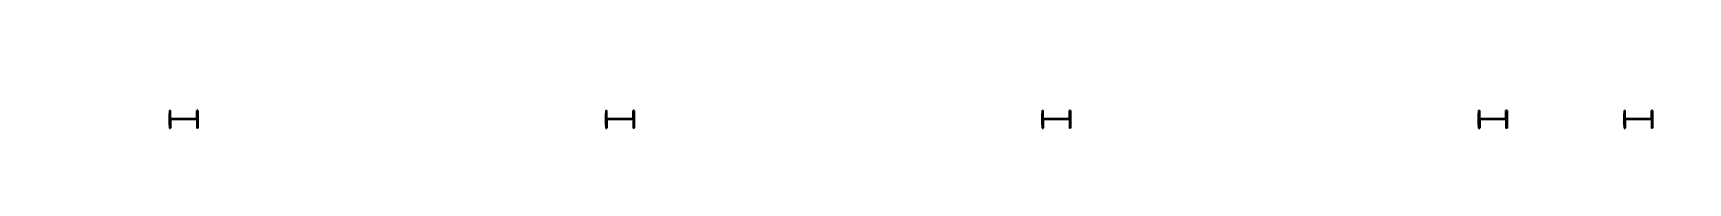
# Model space of a CAD drawing. Extents: x 0 to 768453, y -150 to 32537.
# Drawn here: x 137511 to 165953, y -150 to 537 of the extents above; entities that cross this region are included whole.
import ezdxf
from ezdxf.enums import TextEntityAlignment as Align

# ---------------------------------------------------------------- set-up
doc = ezdxf.new("R2010")
doc.units = 0

msp = doc.modelspace()

# ---------------------------------------------------------------- linework, layer by layer
at = {"layer": 'C1'}
for p, q in [((139856, 150), (139856, -150)), ((139856, 150), (139874, 150)), ((139856, 150, 3330), (139856, -150, 3330)), ((139856, 150, 3330), (139874, 150, 3330)), ((139856, 150, 6460), (139856, -150, 6460)), ((139856, 150, 6460), (139874, 150, 6460)), ((139874, 5.5), (139874, 150)), ((139874, 5.5, 3330), (139874, 150, 3330)), ((139874, 5.5, 6460), (139874, 150, 6460)), ((140326, 5.5), (139874, 5.5)), ((139874, 5.5), (139874, 5.5)), ((139874, 5.5), (139874, 5.5)), ((139874, 5.5), (139874, 5.5)), ((140326, 5.5, 3330), (139874, 5.5, 3330)), ((139874, 5.5, 3330), (139874, 5.5, 3330)), ((139874, 5.5, 3330), (139874, 5.5, 3330)), ((139874, 5.5, 3330), (139874, 5.5, 3330)), ((140326, 5.5, 6460), (139874, 5.5, 6460)), ((139874, 5.5, 6460), (139874, 5.5, 6460)), ((139874, 5.5, 6460), (139874, 5.5, 6460)), ((139874, 5.5, 6460), (139874, 5.5, 6460)), ((140326, 5.5), (140326, 150)), ((140344, 150), (140326, 150)), ((140326, 5.5, 3330), (140326, 150, 3330)), ((140344, 150, 3330), (140326, 150, 3330)), ((140326, 5.5, 6460), (140326, 150, 6460)), ((140344, 150, 6460), (140326, 150, 6460)), ((140326, 5.5), (140326, 5.5)), ((140326, 5.5), (140326, 5.5)), ((140326, 5.5), (140326, 5.5)), ((140326, 5.5, 3330), (140326, 5.5, 3330)), ((140326, 5.5, 3330), (140326, 5.5, 3330)), ((140326, 5.5, 3330), (140326, 5.5, 3330)), ((140326, 5.5, 6460), (140326, 5.5, 6460)), ((140326, 5.5, 6460), (140326, 5.5, 6460)), ((140326, 5.5, 6460), (140326, 5.5, 6460)), ((140344, 150), (140344, -150)), ((140344, 150, 3330), (140344, -150, 3330)), ((140344, 150, 6460), (140344, -150, 6460)), ((147356, 150), (147356, -150)), ((147356, 150), (147374, 150)), ((147356, 150, 3330), (147356, -150, 3330)), ((147356, 150, 3330), (147374, 150, 3330)), ((147356, 150, 6460), (147356, -150, 6460)), ((147356, 150, 6460), (147374, 150, 6460)), ((147374, 5.5), (147374, 150)), ((147374, 5.5, 3330), (147374, 150, 3330)), ((147374, 5.5, 6460), (147374, 150, 6460)), ((147826, 5.5), (147374, 5.5)), ((147374, 5.5), (147374, 5.5)), ((147374, 5.5), (147374, 5.5)), ((147374, 5.5), (147374, 5.5)), ((147826, 5.5, 3330), (147374, 5.5, 3330)), ((147374, 5.5, 3330), (147374, 5.5, 3330)), ((147374, 5.5, 3330), (147374, 5.5, 3330)), ((147374, 5.5, 3330), (147374, 5.5, 3330)), ((147826, 5.5, 6460), (147374, 5.5, 6460)), ((147374, 5.5, 6460), (147374, 5.5, 6460)), ((147374, 5.5, 6460), (147374, 5.5, 6460)), ((147374, 5.5, 6460), (147374, 5.5, 6460)), ((147826, 5.5), (147826, 150)), ((147844, 150), (147826, 150)), ((147826, 5.5, 3330), (147826, 150, 3330)), ((147844, 150, 3330), (147826, 150, 3330)), ((147826, 5.5, 6460), (147826, 150, 6460)), ((147844, 150, 6460), (147826, 150, 6460)), ((147826, 5.5), (147826, 5.5)), ((147826, 5.5), (147826, 5.5)), ((147826, 5.5), (147826, 5.5)), ((147826, 5.5, 3330), (147826, 5.5, 3330)), ((147826, 5.5, 3330), (147826, 5.5, 3330)), ((147826, 5.5, 3330), (147826, 5.5, 3330)), ((147826, 5.5, 6460), (147826, 5.5, 6460)), ((147826, 5.5, 6460), (147826, 5.5, 6460)), ((147826, 5.5, 6460), (147826, 5.5, 6460)), ((147844, 150), (147844, -150)), ((147844, 150, 3330), (147844, -150, 3330)), ((147844, 150, 6460), (147844, -150, 6460)), ((154856, 150), (154856, -150)), ((154856, 150), (154874, 150)), ((154856, 150, 3330), (154856, -150, 3330)), ((154856, 150, 3330), (154874, 150, 3330)), ((154856, 150, 6460), (154856, -150, 6460)), ((154856, 150, 6460), (154874, 150, 6460)), ((154874, 5.5), (154874, 150)), ((154874, 5.5, 3330), (154874, 150, 3330)), ((154874, 5.5, 6460), (154874, 150, 6460)), ((155326, 5.5), (154874, 5.5)), ((154874, 5.5), (154874, 5.5)), ((154874, 5.5), (154874, 5.5)), ((154874, 5.5), (154874, 5.5)), ((155326, 5.5, 3330), (154874, 5.5, 3330)), ((154874, 5.5, 3330), (154874, 5.5, 3330)), ((154874, 5.5, 3330), (154874, 5.5, 3330)), ((154874, 5.5, 3330), (154874, 5.5, 3330)), ((155326, 5.5, 6460), (154874, 5.5, 6460)), ((154874, 5.5, 6460), (154874, 5.5, 6460)), ((154874, 5.5, 6460), (154874, 5.5, 6460)), ((154874, 5.5, 6460), (154874, 5.5, 6460)), ((155326, 5.5), (155326, 150)), ((155344, 150), (155326, 150)), ((155326, 5.5, 3330), (155326, 150, 3330)), ((155344, 150, 3330), (155326, 150, 3330)), ((155326, 5.5, 6460), (155326, 150, 6460)), ((155344, 150, 6460), (155326, 150, 6460)), ((155326, 5.5), (155326, 5.5)), ((155326, 5.5), (155326, 5.5)), ((155326, 5.5), (155326, 5.5)), ((155326, 5.5, 3330), (155326, 5.5, 3330)), ((155326, 5.5, 3330), (155326, 5.5, 3330)), ((155326, 5.5, 3330), (155326, 5.5, 3330)), ((155326, 5.5, 6460), (155326, 5.5, 6460)), ((155326, 5.5, 6460), (155326, 5.5, 6460)), ((155326, 5.5, 6460), (155326, 5.5, 6460)), ((155344, 150), (155344, -150)), ((155344, 150, 3330), (155344, -150, 3330)), ((155344, 150, 6460), (155344, -150, 6460)), ((162356, 150), (162356, -150)), ((162356, 150), (162374, 150)), ((162356, 150, 3330), (162356, -150, 3330)), ((162356, 150, 3330), (162374, 150, 3330)), ((162356, 150, 6460), (162356, -150, 6460)), ((162356, 150, 6460), (162374, 150, 6460)), ((162374, 5.5), (162374, 150)), ((162374, 5.5, 3330), (162374, 150, 3330)), ((162374, 5.5, 6460), (162374, 150, 6460)), ((162826, 5.5), (162374, 5.5)), ((162374, 5.5), (162374, 5.5)), ((162374, 5.5), (162374, 5.5)), ((162374, 5.5), (162374, 5.5)), ((162826, 5.5, 3330), (162374, 5.5, 3330)), ((162374, 5.5, 3330), (162374, 5.5, 3330)), ((162374, 5.5, 3330), (162374, 5.5, 3330)), ((162374, 5.5, 3330), (162374, 5.5, 3330)), ((162826, 5.5, 6460), (162374, 5.5, 6460)), ((162374, 5.5, 6460), (162374, 5.5, 6460)), ((162374, 5.5, 6460), (162374, 5.5, 6460)), ((162374, 5.5, 6460), (162374, 5.5, 6460)), ((162826, 5.5), (162826, 150)), ((162844, 150), (162826, 150)), ((162826, 5.5, 3330), (162826, 150, 3330)), ((162844, 150, 3330), (162826, 150, 3330)), ((162826, 5.5, 6460), (162826, 150, 6460)), ((162844, 150, 6460), (162826, 150, 6460)), ((162826, 5.5), (162826, 5.5)), ((162826, 5.5), (162826, 5.5)), ((162826, 5.5), (162826, 5.5)), ((162826, 5.5, 3330), (162826, 5.5, 3330)), ((162826, 5.5, 3330), (162826, 5.5, 3330)), ((162826, 5.5, 3330), (162826, 5.5, 3330)), ((162826, 5.5, 6460), (162826, 5.5, 6460)), ((162826, 5.5, 6460), (162826, 5.5, 6460)), ((162826, 5.5, 6460), (162826, 5.5, 6460)), ((162844, 150), (162844, -150)), ((162844, 150, 3330), (162844, -150, 3330)), ((162844, 150, 6460), (162844, -150, 6460)), ((164856, 150), (164856, -150)), ((164856, 150), (164874, 150)), ((164856, 150, 3330), (164856, -150, 3330)), ((164856, 150, 3330), (164874, 150, 3330)), ((164856, 150, 6460), (164856, -150, 6460)), ((164856, 150, 6460), (164874, 150, 6460)), ((164874, 5.5), (164874, 150)), ((164874, 5.5, 3330), (164874, 150, 3330)), ((164874, 5.5, 6460), (164874, 150, 6460)), ((165326, 5.5), (164874, 5.5)), ((164874, 5.5), (164874, 5.5)), ((164874, 5.5), (164874, 5.5)), ((164874, 5.5), (164874, 5.5)), ((165326, 5.5, 3330), (164874, 5.5, 3330)), ((164874, 5.5, 3330), (164874, 5.5, 3330)), ((164874, 5.5, 3330), (164874, 5.5, 3330)), ((164874, 5.5, 3330), (164874, 5.5, 3330)), ((165326, 5.5, 6460), (164874, 5.5, 6460)), ((164874, 5.5, 6460), (164874, 5.5, 6460)), ((164874, 5.5, 6460), (164874, 5.5, 6460)), ((164874, 5.5, 6460), (164874, 5.5, 6460)), ((165326, 5.5), (165326, 150)), ((165344, 150), (165326, 150)), ((165326, 5.5, 3330), (165326, 150, 3330)), ((165344, 150, 3330), (165326, 150, 3330)), ((165326, 5.5, 6460), (165326, 150, 6460)), ((165344, 150, 6460), (165326, 150, 6460)), ((165326, 5.5), (165326, 5.5)), ((165326, 5.5), (165326, 5.5)), ((165326, 5.5), (165326, 5.5)), ((165326, 5.5, 3330), (165326, 5.5, 3330)), ((165326, 5.5, 3330), (165326, 5.5, 3330)), ((165326, 5.5, 3330), (165326, 5.5, 3330)), ((165326, 5.5, 6460), (165326, 5.5, 6460)), ((165326, 5.5, 6460), (165326, 5.5, 6460)), ((165326, 5.5, 6460), (165326, 5.5, 6460)), ((165344, 150), (165344, -150)), ((165344, 150, 3330), (165344, -150, 3330)), ((165344, 150, 6460), (165344, -150, 6460)), ((139856, -150), (139874, -150)), ((139856, -150, 3330), (139874, -150, 3330)), ((139856, -150, 6460), (139874, -150, 6460)), ((140326, -5.5), (139874, -5.5)), ((139874, -5.5), (139874, -5.5)), ((139874, -5.5), (139874, -5.5)), ((139874, -5.5), (139874, -5.5)), ((139874, -5.5), (139874, -150)), ((140326, -5.5, 3330), (139874, -5.5, 3330)), ((139874, -5.5, 3330), (139874, -5.5, 3330)), ((139874, -5.5, 3330), (139874, -5.5, 3330)), ((139874, -5.5, 3330), (139874, -5.5, 3330)), ((139874, -5.5, 3330), (139874, -150, 3330)), ((140326, -5.5, 6460), (139874, -5.5, 6460)), ((139874, -5.5, 6460), (139874, -5.5, 6460)), ((139874, -5.5, 6460), (139874, -5.5, 6460)), ((139874, -5.5, 6460), (139874, -5.5, 6460)), ((139874, -5.5, 6460), (139874, -150, 6460)), ((140326, -5.5), (140326, -5.5)), ((140326, -5.5), (140326, -5.5)), ((140326, -5.5), (140326, -5.5)), ((140326, -5.5), (140326, -150)), ((140326, -5.5, 3330), (140326, -5.5, 3330)), ((140326, -5.5, 3330), (140326, -5.5, 3330)), ((140326, -5.5, 3330), (140326, -5.5, 3330)), ((140326, -5.5, 3330), (140326, -150, 3330)), ((140326, -5.5, 6460), (140326, -5.5, 6460)), ((140326, -5.5, 6460), (140326, -5.5, 6460)), ((140326, -5.5, 6460), (140326, -5.5, 6460)), ((140326, -5.5, 6460), (140326, -150, 6460)), ((140344, -150), (140326, -150)), ((140344, -150, 3330), (140326, -150, 3330)), ((140344, -150, 6460), (140326, -150, 6460)), ((147356, -150), (147374, -150)), ((147356, -150, 3330), (147374, -150, 3330)), ((147356, -150, 6460), (147374, -150, 6460)), ((147826, -5.5), (147374, -5.5)), ((147374, -5.5), (147374, -5.5)), ((147374, -5.5), (147374, -5.5)), ((147374, -5.5), (147374, -5.5)), ((147374, -5.5), (147374, -150)), ((147826, -5.5, 3330), (147374, -5.5, 3330)), ((147374, -5.5, 3330), (147374, -5.5, 3330)), ((147374, -5.5, 3330), (147374, -5.5, 3330)), ((147374, -5.5, 3330), (147374, -5.5, 3330)), ((147374, -5.5, 3330), (147374, -150, 3330)), ((147826, -5.5, 6460), (147374, -5.5, 6460)), ((147374, -5.5, 6460), (147374, -5.5, 6460)), ((147374, -5.5, 6460), (147374, -5.5, 6460)), ((147374, -5.5, 6460), (147374, -5.5, 6460)), ((147374, -5.5, 6460), (147374, -150, 6460)), ((147826, -5.5), (147826, -5.5)), ((147826, -5.5), (147826, -5.5)), ((147826, -5.5), (147826, -5.5)), ((147826, -5.5), (147826, -150)), ((147826, -5.5, 3330), (147826, -5.5, 3330)), ((147826, -5.5, 3330), (147826, -5.5, 3330)), ((147826, -5.5, 3330), (147826, -5.5, 3330)), ((147826, -5.5, 3330), (147826, -150, 3330)), ((147826, -5.5, 6460), (147826, -5.5, 6460)), ((147826, -5.5, 6460), (147826, -5.5, 6460)), ((147826, -5.5, 6460), (147826, -5.5, 6460)), ((147826, -5.5, 6460), (147826, -150, 6460)), ((147844, -150), (147826, -150)), ((147844, -150, 3330), (147826, -150, 3330)), ((147844, -150, 6460), (147826, -150, 6460)), ((154856, -150), (154874, -150)), ((154856, -150, 3330), (154874, -150, 3330)), ((154856, -150, 6460), (154874, -150, 6460)), ((155326, -5.5), (154874, -5.5)), ((154874, -5.5), (154874, -5.5)), ((154874, -5.5), (154874, -5.5)), ((154874, -5.5), (154874, -5.5)), ((154874, -5.5), (154874, -150)), ((155326, -5.5, 3330), (154874, -5.5, 3330)), ((154874, -5.5, 3330), (154874, -5.5, 3330)), ((154874, -5.5, 3330), (154874, -5.5, 3330)), ((154874, -5.5, 3330), (154874, -5.5, 3330)), ((154874, -5.5, 3330), (154874, -150, 3330)), ((155326, -5.5, 6460), (154874, -5.5, 6460)), ((154874, -5.5, 6460), (154874, -5.5, 6460)), ((154874, -5.5, 6460), (154874, -5.5, 6460)), ((154874, -5.5, 6460), (154874, -5.5, 6460)), ((154874, -5.5, 6460), (154874, -150, 6460)), ((155326, -5.5), (155326, -5.5)), ((155326, -5.5), (155326, -5.5)), ((155326, -5.5), (155326, -5.5)), ((155326, -5.5), (155326, -150)), ((155326, -5.5, 3330), (155326, -5.5, 3330)), ((155326, -5.5, 3330), (155326, -5.5, 3330)), ((155326, -5.5, 3330), (155326, -5.5, 3330)), ((155326, -5.5, 3330), (155326, -150, 3330)), ((155326, -5.5, 6460), (155326, -5.5, 6460)), ((155326, -5.5, 6460), (155326, -5.5, 6460)), ((155326, -5.5, 6460), (155326, -5.5, 6460)), ((155326, -5.5, 6460), (155326, -150, 6460)), ((155344, -150), (155326, -150)), ((155344, -150, 3330), (155326, -150, 3330)), ((155344, -150, 6460), (155326, -150, 6460)), ((162356, -150), (162374, -150)), ((162356, -150, 3330), (162374, -150, 3330)), ((162356, -150, 6460), (162374, -150, 6460)), ((162826, -5.5), (162374, -5.5)), ((162374, -5.5), (162374, -5.5)), ((162374, -5.5), (162374, -5.5)), ((162374, -5.5), (162374, -5.5)), ((162374, -5.5), (162374, -150)), ((162826, -5.5, 3330), (162374, -5.5, 3330)), ((162374, -5.5, 3330), (162374, -5.5, 3330)), ((162374, -5.5, 3330), (162374, -5.5, 3330)), ((162374, -5.5, 3330), (162374, -5.5, 3330)), ((162374, -5.5, 3330), (162374, -150, 3330)), ((162826, -5.5, 6460), (162374, -5.5, 6460)), ((162374, -5.5, 6460), (162374, -5.5, 6460)), ((162374, -5.5, 6460), (162374, -5.5, 6460)), ((162374, -5.5, 6460), (162374, -5.5, 6460)), ((162374, -5.5, 6460), (162374, -150, 6460)), ((162826, -5.5), (162826, -5.5)), ((162826, -5.5), (162826, -5.5)), ((162826, -5.5), (162826, -5.5)), ((162826, -5.5), (162826, -150)), ((162826, -5.5, 3330), (162826, -5.5, 3330)), ((162826, -5.5, 3330), (162826, -5.5, 3330)), ((162826, -5.5, 3330), (162826, -5.5, 3330)), ((162826, -5.5, 3330), (162826, -150, 3330)), ((162826, -5.5, 6460), (162826, -5.5, 6460)), ((162826, -5.5, 6460), (162826, -5.5, 6460)), ((162826, -5.5, 6460), (162826, -5.5, 6460)), ((162826, -5.5, 6460), (162826, -150, 6460)), ((162844, -150), (162826, -150)), ((162844, -150, 3330), (162826, -150, 3330)), ((162844, -150, 6460), (162826, -150, 6460)), ((164856, -150), (164874, -150)), ((164856, -150, 3330), (164874, -150, 3330)), ((164856, -150, 6460), (164874, -150, 6460)), ((165326, -5.5), (164874, -5.5)), ((164874, -5.5), (164874, -5.5)), ((164874, -5.5), (164874, -5.5)), ((164874, -5.5), (164874, -5.5)), ((164874, -5.5), (164874, -150)), ((165326, -5.5, 3330), (164874, -5.5, 3330)), ((164874, -5.5, 3330), (164874, -5.5, 3330)), ((164874, -5.5, 3330), (164874, -5.5, 3330)), ((164874, -5.5, 3330), (164874, -5.5, 3330)), ((164874, -5.5, 3330), (164874, -150, 3330)), ((165326, -5.5, 6460), (164874, -5.5, 6460)), ((164874, -5.5, 6460), (164874, -5.5, 6460)), ((164874, -5.5, 6460), (164874, -5.5, 6460)), ((164874, -5.5, 6460), (164874, -5.5, 6460)), ((164874, -5.5, 6460), (164874, -150, 6460)), ((165326, -5.5), (165326, -5.5)), ((165326, -5.5), (165326, -5.5)), ((165326, -5.5), (165326, -5.5)), ((165326, -5.5), (165326, -150)), ((165326, -5.5, 3330), (165326, -5.5, 3330)), ((165326, -5.5, 3330), (165326, -5.5, 3330)), ((165326, -5.5, 3330), (165326, -5.5, 3330)), ((165326, -5.5, 3330), (165326, -150, 3330)), ((165326, -5.5, 6460), (165326, -5.5, 6460)), ((165326, -5.5, 6460), (165326, -5.5, 6460)), ((165326, -5.5, 6460), (165326, -5.5, 6460)), ((165326, -5.5, 6460), (165326, -150, 6460)), ((165344, -150), (165326, -150)), ((165344, -150, 3330), (165326, -150, 3330)), ((165344, -150, 6460), (165326, -150, 6460))]:
    msp.add_line(p, q, dxfattribs=at)
at = {"layer": 'G41', "extrusion": (-1, 0, 0)}
for p, q in [((164856, -100, 3530), (164856, 100, 3530)), ((164856, -100, 3130), (164856, 100, 3130)), ((164856, 6, 3508), (164856, 100, 3508)), ((164856, 100, 3530), (164856, 100, 3508)), ((164856, 6, 3152), (164856, 100, 3152)), ((164856, 100, 3130), (164856, 100, 3152)), ((164856, -100, 6660), (164856, 100, 6660)), ((164856, -100, 6260), (164856, 100, 6260)), ((164856, 6, 6638), (164856, 100, 6638)), ((164856, 100, 6660), (164856, 100, 6638)), ((164856, 6, 6282), (164856, 100, 6282)), ((164856, 100, 6260), (164856, 100, 6282)), ((164856, 6, 3152), (164856, 6, 3508)), ((164856, 6, 3152), (164856, 6, 3152)), ((164856, 6, 3508), (164856, 6, 3508)), ((164856, 6, 3152), (164856, 6, 3152)), ((164856, 6, 3508), (164856, 6, 3508)), ((164856, 6, 3152), (164856, 6, 3152)), ((164856, 6, 3508), (164856, 6, 3508)), ((164856, 6, 6282), (164856, 6, 6638)), ((164856, 6, 6282), (164856, 6, 6282)), ((164856, 6, 6638), (164856, 6, 6638)), ((164856, 6, 6282), (164856, 6, 6282)), ((164856, 6, 6638), (164856, 6, 6638)), ((164856, 6, 6282), (164856, 6, 6282)), ((164856, 6, 6638), (164856, 6, 6638)), ((164856, -6, 3152), (164856, -6, 3508)), ((164856, -6, 3508), (164856, -6, 3508)), ((164856, -6, 3152), (164856, -6, 3152)), ((164856, -6, 3508), (164856, -6, 3508)), ((164856, -6, 3152), (164856, -6, 3152)), ((164856, -6, 3508), (164856, -6, 3508)), ((164856, -6, 3152), (164856, -6, 3152)), ((164856, -6, 3508), (164856, -100, 3508)), ((164856, -6, 3152), (164856, -100, 3152)), ((164856, -6, 6282), (164856, -6, 6638)), ((164856, -6, 6638), (164856, -6, 6638)), ((164856, -6, 6282), (164856, -6, 6282)), ((164856, -6, 6638), (164856, -6, 6638)), ((164856, -6, 6282), (164856, -6, 6282)), ((164856, -6, 6638), (164856, -6, 6638)), ((164856, -6, 6282), (164856, -6, 6282)), ((164856, -6, 6638), (164856, -100, 6638)), ((164856, -6, 6282), (164856, -100, 6282)), ((164856, -100, 3530), (164856, -100, 3508)), ((164856, -100, 3130), (164856, -100, 3152)), ((164856, -100, 6660), (164856, -100, 6638)), ((164856, -100, 6260), (164856, -100, 6282))]:
    msp.add_line(p, q, dxfattribs=at)
at = {"layer": 'G42', "extrusion": (-1, 0, 0)}
for p, q in [((139856, -100, 3530), (139856, 100, 3530)), ((139856, -100, 3130), (139856, 100, 3130)), ((139856, 4.5, 3516), (139856, 100, 3516)), ((139856, 100, 3530), (139856, 100, 3516)), ((139856, 4.5, 3144), (139856, 100, 3144)), ((139856, 100, 3130), (139856, 100, 3144)), ((139856, -100, 6660), (139856, 100, 6660)), ((139856, -100, 6260), (139856, 100, 6260)), ((139856, 4.5, 6646), (139856, 100, 6646)), ((139856, 100, 6660), (139856, 100, 6646)), ((139856, 4.5, 6274), (139856, 100, 6274)), ((139856, 100, 6260), (139856, 100, 6274)), ((139856, 4.5, 3144), (139856, 4.5, 3516)), ((139856, 4.5, 3144), (139856, 4.5, 3144)), ((139856, 4.5, 3516), (139856, 4.5, 3516)), ((139856, 4.5, 3144), (139856, 4.5, 3144)), ((139856, 4.5, 3516), (139856, 4.5, 3516)), ((139856, 4.5, 3144), (139856, 4.5, 3144)), ((139856, 4.5, 3516), (139856, 4.5, 3516)), ((139856, 4.5, 6274), (139856, 4.5, 6646)), ((139856, 4.5, 6274), (139856, 4.5, 6274)), ((139856, 4.5, 6646), (139856, 4.5, 6646)), ((139856, 4.5, 6274), (139856, 4.5, 6274)), ((139856, 4.5, 6646), (139856, 4.5, 6646)), ((139856, 4.5, 6274), (139856, 4.5, 6274)), ((139856, 4.5, 6646), (139856, 4.5, 6646)), ((147356, -100, 3530), (147356, 100, 3530)), ((147356, -100, 3130), (147356, 100, 3130)), ((147356, 4.5, 3516), (147356, 100, 3516)), ((147356, 100, 3530), (147356, 100, 3516)), ((147356, 4.5, 3144), (147356, 100, 3144)), ((147356, 100, 3130), (147356, 100, 3144)), ((147356, -100, 6660), (147356, 100, 6660)), ((147356, -100, 6260), (147356, 100, 6260)), ((147356, 4.5, 6646), (147356, 100, 6646)), ((147356, 100, 6660), (147356, 100, 6646)), ((147356, 4.5, 6274), (147356, 100, 6274)), ((147356, 100, 6260), (147356, 100, 6274)), ((147356, 4.5, 3144), (147356, 4.5, 3516)), ((147356, 4.5, 3144), (147356, 4.5, 3144)), ((147356, 4.5, 3516), (147356, 4.5, 3516)), ((147356, 4.5, 3144), (147356, 4.5, 3144)), ((147356, 4.5, 3516), (147356, 4.5, 3516)), ((147356, 4.5, 3144), (147356, 4.5, 3144)), ((147356, 4.5, 3516), (147356, 4.5, 3516)), ((147356, 4.5, 6274), (147356, 4.5, 6646)), ((147356, 4.5, 6274), (147356, 4.5, 6274)), ((147356, 4.5, 6646), (147356, 4.5, 6646)), ((147356, 4.5, 6274), (147356, 4.5, 6274)), ((147356, 4.5, 6646), (147356, 4.5, 6646)), ((147356, 4.5, 6274), (147356, 4.5, 6274)), ((147356, 4.5, 6646), (147356, 4.5, 6646)), ((154856, -100, 3530), (154856, 100, 3530)), ((154856, -100, 3130), (154856, 100, 3130)), ((154856, 4.5, 3516), (154856, 100, 3516)), ((154856, 100, 3530), (154856, 100, 3516)), ((154856, 4.5, 3144), (154856, 100, 3144)), ((154856, 100, 3130), (154856, 100, 3144)), ((154856, -100, 6660), (154856, 100, 6660)), ((154856, -100, 6260), (154856, 100, 6260)), ((154856, 4.5, 6646), (154856, 100, 6646)), ((154856, 100, 6660), (154856, 100, 6646)), ((154856, 4.5, 6274), (154856, 100, 6274)), ((154856, 100, 6260), (154856, 100, 6274)), ((154856, 4.5, 3144), (154856, 4.5, 3516)), ((154856, 4.5, 3144), (154856, 4.5, 3144)), ((154856, 4.5, 3516), (154856, 4.5, 3516)), ((154856, 4.5, 3144), (154856, 4.5, 3144)), ((154856, 4.5, 3516), (154856, 4.5, 3516)), ((154856, 4.5, 3144), (154856, 4.5, 3144)), ((154856, 4.5, 3516), (154856, 4.5, 3516)), ((154856, 4.5, 6274), (154856, 4.5, 6646)), ((154856, 4.5, 6274), (154856, 4.5, 6274)), ((154856, 4.5, 6646), (154856, 4.5, 6646)), ((154856, 4.5, 6274), (154856, 4.5, 6274)), ((154856, 4.5, 6646), (154856, 4.5, 6646)), ((154856, 4.5, 6274), (154856, 4.5, 6274)), ((154856, 4.5, 6646), (154856, 4.5, 6646)), ((162356, -100, 3530), (162356, 100, 3530)), ((162356, -100, 3130), (162356, 100, 3130)), ((162356, 4.5, 3516), (162356, 100, 3516)), ((162356, 100, 3530), (162356, 100, 3516)), ((162356, 4.5, 3144), (162356, 100, 3144)), ((162356, 100, 3130), (162356, 100, 3144)), ((162356, -100, 6660), (162356, 100, 6660)), ((162356, -100, 6260), (162356, 100, 6260)), ((162356, 4.5, 6646), (162356, 100, 6646)), ((162356, 100, 6660), (162356, 100, 6646)), ((162356, 4.5, 6274), (162356, 100, 6274)), ((162356, 100, 6260), (162356, 100, 6274)), ((162356, 4.5, 3144), (162356, 4.5, 3516)), ((162356, 4.5, 3144), (162356, 4.5, 3144)), ((162356, 4.5, 3516), (162356, 4.5, 3516)), ((162356, 4.5, 3144), (162356, 4.5, 3144)), ((162356, 4.5, 3516), (162356, 4.5, 3516)), ((162356, 4.5, 3144), (162356, 4.5, 3144)), ((162356, 4.5, 3516), (162356, 4.5, 3516)), ((162356, 4.5, 6274), (162356, 4.5, 6646)), ((162356, 4.5, 6274), (162356, 4.5, 6274)), ((162356, 4.5, 6646), (162356, 4.5, 6646)), ((162356, 4.5, 6274), (162356, 4.5, 6274)), ((162356, 4.5, 6646), (162356, 4.5, 6646)), ((162356, 4.5, 6274), (162356, 4.5, 6274)), ((162356, 4.5, 6646), (162356, 4.5, 6646)), ((164856, -100, 9790), (164856, 100, 9790)), ((164856, -100, 9390), (164856, 100, 9390)), ((164856, 4.5, 9776), (164856, 100, 9776)), ((164856, 100, 9790), (164856, 100, 9776)), ((164856, 4.5, 9404), (164856, 100, 9404)), ((164856, 100, 9390), (164856, 100, 9404)), ((164856, 4.5, 9404), (164856, 4.5, 9776)), ((164856, 4.5, 9404), (164856, 4.5, 9404)), ((164856, 4.5, 9776), (164856, 4.5, 9776)), ((164856, 4.5, 9404), (164856, 4.5, 9404)), ((164856, 4.5, 9776), (164856, 4.5, 9776)), ((164856, 4.5, 9404), (164856, 4.5, 9404)), ((164856, 4.5, 9776), (164856, 4.5, 9776)), ((139856, -4.5, 3144), (139856, -4.5, 3516)), ((139856, -4.5, 3516), (139856, -4.5, 3516)), ((139856, -4.5, 3144), (139856, -4.5, 3144)), ((139856, -4.5, 3516), (139856, -4.5, 3516)), ((139856, -4.5, 3144), (139856, -4.5, 3144)), ((139856, -4.5, 3516), (139856, -4.5, 3516)), ((139856, -4.5, 3144), (139856, -4.5, 3144)), ((139856, -4.5, 3516), (139856, -100, 3516)), ((139856, -4.5, 3144), (139856, -100, 3144)), ((139856, -4.5, 6274), (139856, -4.5, 6646)), ((139856, -4.5, 6646), (139856, -4.5, 6646)), ((139856, -4.5, 6274), (139856, -4.5, 6274)), ((139856, -4.5, 6646), (139856, -4.5, 6646)), ((139856, -4.5, 6274), (139856, -4.5, 6274)), ((139856, -4.5, 6646), (139856, -4.5, 6646)), ((139856, -4.5, 6274), (139856, -4.5, 6274)), ((139856, -4.5, 6646), (139856, -100, 6646)), ((139856, -4.5, 6274), (139856, -100, 6274)), ((139856, -100, 3530), (139856, -100, 3516)), ((139856, -100, 3130), (139856, -100, 3144)), ((139856, -100, 6660), (139856, -100, 6646)), ((139856, -100, 6260), (139856, -100, 6274)), ((147356, -4.5, 3144), (147356, -4.5, 3516)), ((147356, -4.5, 3516), (147356, -4.5, 3516)), ((147356, -4.5, 3144), (147356, -4.5, 3144)), ((147356, -4.5, 3516), (147356, -4.5, 3516)), ((147356, -4.5, 3144), (147356, -4.5, 3144)), ((147356, -4.5, 3516), (147356, -4.5, 3516)), ((147356, -4.5, 3144), (147356, -4.5, 3144)), ((147356, -4.5, 3516), (147356, -100, 3516)), ((147356, -4.5, 3144), (147356, -100, 3144)), ((147356, -4.5, 6274), (147356, -4.5, 6646)), ((147356, -4.5, 6646), (147356, -4.5, 6646)), ((147356, -4.5, 6274), (147356, -4.5, 6274)), ((147356, -4.5, 6646), (147356, -4.5, 6646)), ((147356, -4.5, 6274), (147356, -4.5, 6274)), ((147356, -4.5, 6646), (147356, -4.5, 6646)), ((147356, -4.5, 6274), (147356, -4.5, 6274)), ((147356, -4.5, 6646), (147356, -100, 6646)), ((147356, -4.5, 6274), (147356, -100, 6274)), ((147356, -100, 3530), (147356, -100, 3516)), ((147356, -100, 3130), (147356, -100, 3144)), ((147356, -100, 6660), (147356, -100, 6646)), ((147356, -100, 6260), (147356, -100, 6274)), ((154856, -4.5, 3144), (154856, -4.5, 3516)), ((154856, -4.5, 3516), (154856, -4.5, 3516)), ((154856, -4.5, 3144), (154856, -4.5, 3144)), ((154856, -4.5, 3516), (154856, -4.5, 3516)), ((154856, -4.5, 3144), (154856, -4.5, 3144)), ((154856, -4.5, 3516), (154856, -4.5, 3516)), ((154856, -4.5, 3144), (154856, -4.5, 3144)), ((154856, -4.5, 3516), (154856, -100, 3516)), ((154856, -4.5, 3144), (154856, -100, 3144)), ((154856, -4.5, 6274), (154856, -4.5, 6646)), ((154856, -4.5, 6646), (154856, -4.5, 6646)), ((154856, -4.5, 6274), (154856, -4.5, 6274)), ((154856, -4.5, 6646), (154856, -4.5, 6646)), ((154856, -4.5, 6274), (154856, -4.5, 6274)), ((154856, -4.5, 6646), (154856, -4.5, 6646)), ((154856, -4.5, 6274), (154856, -4.5, 6274)), ((154856, -4.5, 6646), (154856, -100, 6646)), ((154856, -4.5, 6274), (154856, -100, 6274)), ((154856, -100, 3530), (154856, -100, 3516)), ((154856, -100, 3130), (154856, -100, 3144)), ((154856, -100, 6660), (154856, -100, 6646)), ((154856, -100, 6260), (154856, -100, 6274)), ((162356, -4.5, 3144), (162356, -4.5, 3516)), ((162356, -4.5, 3516), (162356, -4.5, 3516)), ((162356, -4.5, 3144), (162356, -4.5, 3144)), ((162356, -4.5, 3516), (162356, -4.5, 3516)), ((162356, -4.5, 3144), (162356, -4.5, 3144)), ((162356, -4.5, 3516), (162356, -4.5, 3516)), ((162356, -4.5, 3144), (162356, -4.5, 3144)), ((162356, -4.5, 3516), (162356, -100, 3516)), ((162356, -4.5, 3144), (162356, -100, 3144)), ((162356, -4.5, 6274), (162356, -4.5, 6646)), ((162356, -4.5, 6646), (162356, -4.5, 6646)), ((162356, -4.5, 6274), (162356, -4.5, 6274)), ((162356, -4.5, 6646), (162356, -4.5, 6646)), ((162356, -4.5, 6274), (162356, -4.5, 6274)), ((162356, -4.5, 6646), (162356, -4.5, 6646)), ((162356, -4.5, 6274), (162356, -4.5, 6274)), ((162356, -4.5, 6646), (162356, -100, 6646)), ((162356, -4.5, 6274), (162356, -100, 6274)), ((162356, -100, 3530), (162356, -100, 3516)), ((162356, -100, 3130), (162356, -100, 3144)), ((162356, -100, 6660), (162356, -100, 6646)), ((162356, -100, 6260), (162356, -100, 6274)), ((164856, -4.5, 9404), (164856, -4.5, 9776)), ((164856, -4.5, 9776), (164856, -4.5, 9776)), ((164856, -4.5, 9404), (164856, -4.5, 9404)), ((164856, -4.5, 9776), (164856, -4.5, 9776)), ((164856, -4.5, 9404), (164856, -4.5, 9404)), ((164856, -4.5, 9776), (164856, -4.5, 9776)), ((164856, -4.5, 9404), (164856, -4.5, 9404)), ((164856, -4.5, 9776), (164856, -100, 9776)), ((164856, -4.5, 9404), (164856, -100, 9404)), ((164856, -100, 9790), (164856, -100, 9776)), ((164856, -100, 9390), (164856, -100, 9404))]:
    msp.add_line(p, q, dxfattribs=at)
at = {"layer": 'G43', "extrusion": (-1, 0, 0)}
for p, q in [((139856, -100, 9790), (139856, 100, 9790)), ((139856, -100, 9390), (139856, 100, 9390)), ((139856, 4, 9777), (139856, 100, 9777)), ((139856, 100, 9790), (139856, 100, 9777)), ((139856, 4, 9403), (139856, 100, 9403)), ((139856, 100, 9390), (139856, 100, 9403)), ((139856, 4, 9403), (139856, 4, 9777)), ((139856, 4, 9403), (139856, 4, 9403)), ((139856, 4, 9777), (139856, 4, 9777)), ((139856, 4, 9403), (139856, 4, 9403)), ((139856, 4, 9777), (139856, 4, 9777)), ((139856, 4, 9403), (139856, 4, 9403)), ((139856, 4, 9777), (139856, 4, 9777)), ((147356, -100, 9790), (147356, 100, 9790)), ((147356, -100, 9390), (147356, 100, 9390)), ((147356, 4, 9777), (147356, 100, 9777)), ((147356, 100, 9790), (147356, 100, 9777)), ((147356, 4, 9403), (147356, 100, 9403)), ((147356, 100, 9390), (147356, 100, 9403)), ((147356, 4, 9403), (147356, 4, 9777)), ((147356, 4, 9403), (147356, 4, 9403)), ((147356, 4, 9777), (147356, 4, 9777)), ((147356, 4, 9403), (147356, 4, 9403)), ((147356, 4, 9777), (147356, 4, 9777)), ((147356, 4, 9403), (147356, 4, 9403)), ((147356, 4, 9777), (147356, 4, 9777)), ((154856, -100, 9790), (154856, 100, 9790)), ((154856, -100, 9390), (154856, 100, 9390)), ((154856, 4, 9777), (154856, 100, 9777)), ((154856, 100, 9790), (154856, 100, 9777)), ((154856, 4, 9403), (154856, 100, 9403)), ((154856, 100, 9390), (154856, 100, 9403)), ((154856, 4, 9403), (154856, 4, 9777)), ((154856, 4, 9403), (154856, 4, 9403)), ((154856, 4, 9777), (154856, 4, 9777)), ((154856, 4, 9403), (154856, 4, 9403)), ((154856, 4, 9777), (154856, 4, 9777)), ((154856, 4, 9403), (154856, 4, 9403)), ((154856, 4, 9777), (154856, 4, 9777)), ((162356, -100, 9790), (162356, 100, 9790)), ((162356, -100, 9390), (162356, 100, 9390)), ((162356, 4, 9777), (162356, 100, 9777)), ((162356, 100, 9790), (162356, 100, 9777)), ((162356, 4, 9403), (162356, 100, 9403)), ((162356, 100, 9390), (162356, 100, 9403)), ((162356, 4, 9403), (162356, 4, 9777)), ((162356, 4, 9403), (162356, 4, 9403)), ((162356, 4, 9777), (162356, 4, 9777)), ((162356, 4, 9403), (162356, 4, 9403)), ((162356, 4, 9777), (162356, 4, 9777)), ((162356, 4, 9403), (162356, 4, 9403)), ((162356, 4, 9777), (162356, 4, 9777)), ((139856, -4, 9403), (139856, -4, 9777)), ((139856, -4, 9777), (139856, -4, 9777)), ((139856, -4, 9403), (139856, -4, 9403)), ((139856, -4, 9777), (139856, -4, 9777)), ((139856, -4, 9403), (139856, -4, 9403)), ((139856, -4, 9777), (139856, -4, 9777)), ((139856, -4, 9403), (139856, -4, 9403)), ((139856, -4, 9777), (139856, -100, 9777)), ((139856, -4, 9403), (139856, -100, 9403)), ((139856, -100, 9790), (139856, -100, 9777)), ((139856, -100, 9390), (139856, -100, 9403)), ((147356, -4, 9403), (147356, -4, 9777)), ((147356, -4, 9777), (147356, -4, 9777)), ((147356, -4, 9403), (147356, -4, 9403)), ((147356, -4, 9777), (147356, -4, 9777)), ((147356, -4, 9403), (147356, -4, 9403)), ((147356, -4, 9777), (147356, -4, 9777)), ((147356, -4, 9403), (147356, -4, 9403)), ((147356, -4, 9777), (147356, -100, 9777)), ((147356, -4, 9403), (147356, -100, 9403)), ((147356, -100, 9790), (147356, -100, 9777)), ((147356, -100, 9390), (147356, -100, 9403)), ((154856, -4, 9403), (154856, -4, 9777)), ((154856, -4, 9777), (154856, -4, 9777)), ((154856, -4, 9403), (154856, -4, 9403)), ((154856, -4, 9777), (154856, -4, 9777)), ((154856, -4, 9403), (154856, -4, 9403)), ((154856, -4, 9777), (154856, -4, 9777)), ((154856, -4, 9403), (154856, -4, 9403)), ((154856, -4, 9777), (154856, -100, 9777)), ((154856, -4, 9403), (154856, -100, 9403)), ((154856, -100, 9790), (154856, -100, 9777)), ((154856, -100, 9390), (154856, -100, 9403)), ((162356, -4, 9403), (162356, -4, 9777)), ((162356, -4, 9777), (162356, -4, 9777)), ((162356, -4, 9403), (162356, -4, 9403)), ((162356, -4, 9777), (162356, -4, 9777)), ((162356, -4, 9403), (162356, -4, 9403)), ((162356, -4, 9777), (162356, -4, 9777)), ((162356, -4, 9403), (162356, -4, 9403)), ((162356, -4, 9777), (162356, -100, 9777)), ((162356, -4, 9403), (162356, -100, 9403)), ((162356, -100, 9790), (162356, -100, 9777)), ((162356, -100, 9390), (162356, -100, 9403))]:
    msp.add_line(p, q, dxfattribs=at)

# ---------------------------------------------------------------- texts
at = {"layer": 'C1', "extrusion": (0, -1, 0)}
for p in [(140636.8, 1665, -536.8), (140636.8, 4895, -536.8), (140636.8, 8025, -536.8), (148136.8, 1665, -536.8), (148136.8, 4895, -536.8), (148136.8, 8025, -536.8), (155636.8, 1665, -536.8), (155636.8, 4895, -536.8), (155636.8, 8025, -536.8), (163136.8, 1665, -536.8), (163136.8, 4895, -536.8), (163136.8, 8025, -536.8), (165636.8, 1665, -536.8), (165636.8, 4895, -536.8), (165636.8, 8025, -536.8)]:
    msp.add_text('C1', height=400, dxfattribs=at).set_placement(p, align=Align.BOTTOM_CENTER)
at = {"layer": 'G41', "extrusion": (0, -1, 0)}
for p in [(164290, 3330, -440), (164290, 6460, -440)]:
    msp.add_text('G41', height=400, dxfattribs=at).set_placement(p, align=Align.BOTTOM_CENTER)
at = {"layer": 'G42', "extrusion": (0, -1, 0)}
for p in [(137990, 3330, -440), (137990, 6460, -440), (144290, 3330, -440), (144290, 6460, -440), (151790, 3330, -440), (151790, 6460, -440), (159290, 3330, -440), (159290, 6460, -440), (164290, 9590, -440)]:
    msp.add_text('G42', height=400, dxfattribs=at).set_placement(p, align=Align.BOTTOM_CENTER)
at = {"layer": 'G43', "extrusion": (0, -1, 0)}
for p in [(137990, 9590, -440), (144290, 9590, -440), (151790, 9590, -440), (159290, 9590, -440)]:
    msp.add_text('G43', height=400, dxfattribs=at).set_placement(p, align=Align.BOTTOM_CENTER)

doc.saveas('drawing.dxf')
